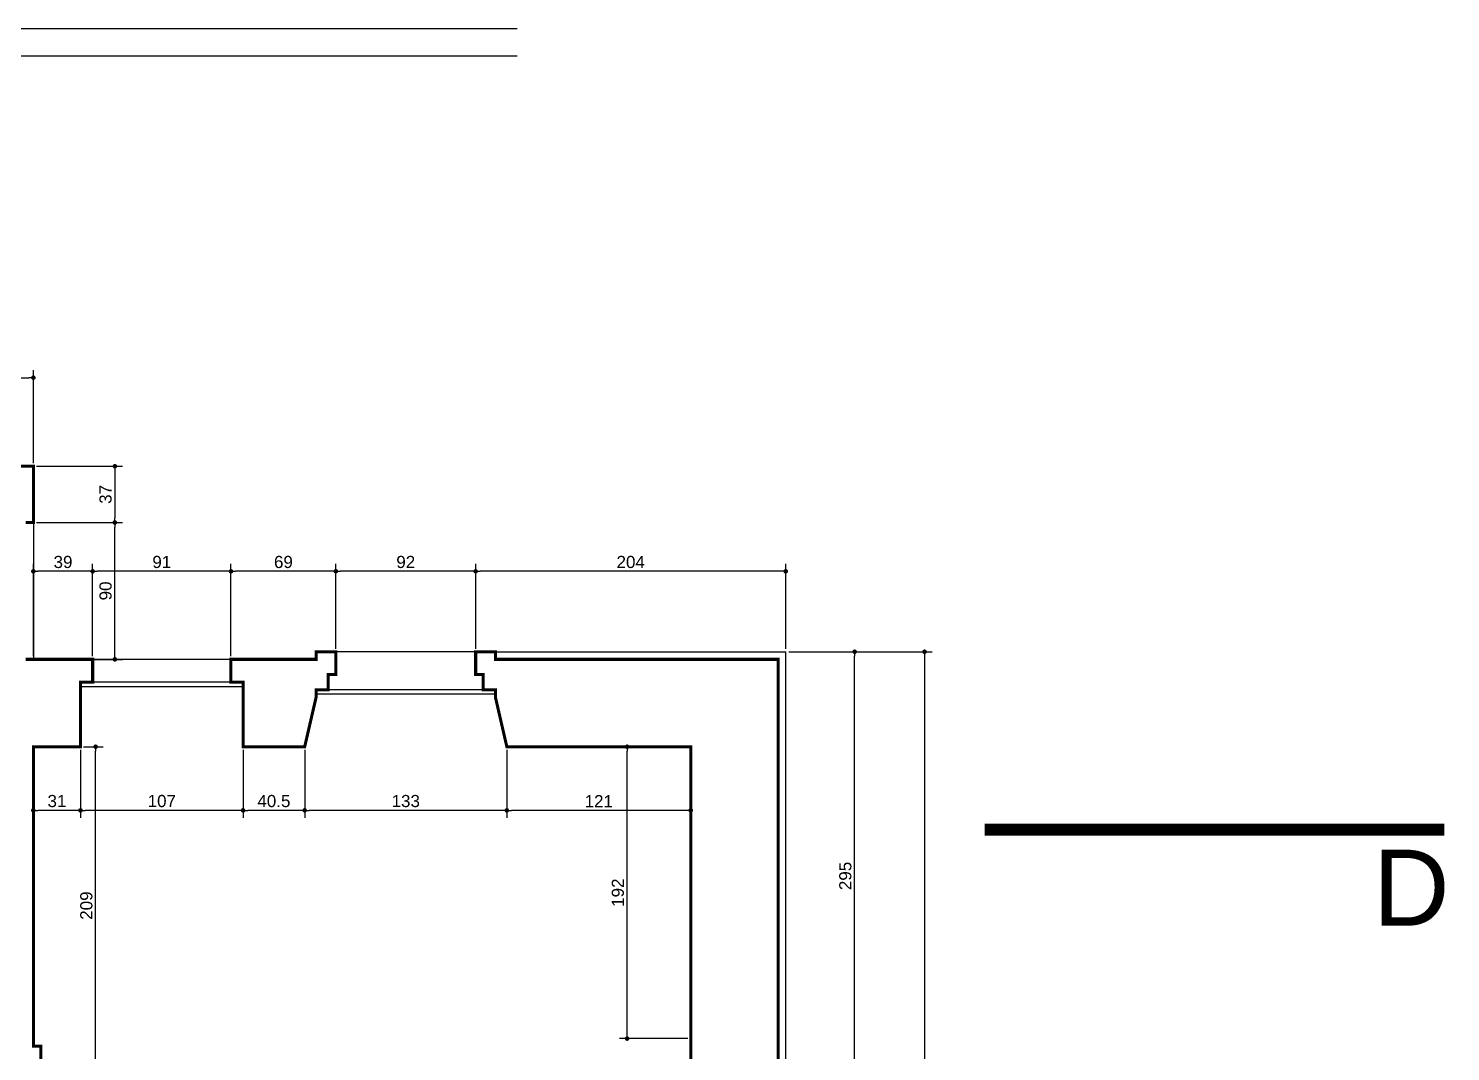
# Model space of a CAD drawing. Extents: x -6873 to 8611, y -8363 to -1732.
# Drawn here: x -4550 to -3615, y -4686 to -4013 of the extents above; entities that cross this region are included whole.
import ezdxf

# ---------------------------------------------------------------- set-up
doc = ezdxf.new("R2010")
doc.units = 0
doc.header["$PDMODE"] = 35
doc.linetypes.add('CENTER2', pattern=[28.575, 19.05, -3.175, 3.175, -3.175])
doc.layers.get('0').update_dxf_attribs({"linetype": 'CONTINUOUS'})
doc.layers.get('DEFPOINTS').update_dxf_attribs({"linetype": 'CONTINUOUS'})
for name, color, linetype in [('COTA', 7, 'CONTINUOUS'), ('PAREDE', 7, 'CONTINUOUS'), ('PAREDE_FINA', 7, 'CONTINUOUS')]:
    doc.layers.add(name, color=color, linetype=linetype)
doc.styles.add('TEXTO', font='ARIAL.TTF')
doc.dimstyles.new('COTA', dxfattribs={"dimtxt": 8, "dimasz": 3, "dimexe": 5, "dimexo": 2, "dimgap": 2, "dimtad": 1, "dimdec": 1, "dimdsep": 46, "dimtxsty": 'TEXTO', "dimblk1": 'DOT', "dimblk2": 'DOT', "dimsah": 1, "dimcen": 0, "dimclrd": 256, "dimclre": 256, "dimclrt": 256, "dimadec": 0, "dimazin": 0, "dimtfac": 1, "dimtdec": 4, "dimtmove": 0, "dimatfit": 3, "dimldrblk": 'DOT', "dimfxl": 1, "dimtolj": 1, "dimtzin": 0, "dimarcsym": 0})

# ---------------------------------------------------------------- blocks, each defined once
blk = doc.blocks.new('_DOT')
at = {"color": 0, "linetype": 'ByBlock'}
blk.add_line((-0.5, 0), (-1, 0), dxfattribs=at)
at = {"color": 0, "linetype": 'ByBlock', "const_width": 0.5}
blk.add_lwpolyline([(-0.25, 0, 1), (0.25, 0, 1)], format="xyb", close=True, dxfattribs=at)
blk = doc.blocks.new('*D102')
at = {"layer": 'COTA', "lineweight": -2}
for p, q in [((-4583.11, -4299.16), (-4583.11, -4237.89)), ((-4547.11, -4299.16), (-4547.11, -4237.89)), ((-4580.11, -4242.89), (-4550.11, -4242.89))]:
    blk.add_line(p, q, dxfattribs=at)
at = {"layer": 'DEFPOINTS', "color": 0}
for p in [(-4547.11, -4242.89), (-4583.11, -4301.16), (-4547.11, -4301.16)]:
    blk.add_point(p, dxfattribs=at)
at = {"layer": 'COTA', "lineweight": -2, "xscale": 3, "yscale": 3, "zscale": 3, "rotation": 180}
blk.add_blockref('_DOT', (-4583.11, -4242.89), dxfattribs=at)
at = {"layer": 'COTA', "lineweight": -2, "xscale": 3, "yscale": 3, "zscale": 3}
blk.add_blockref('_DOT', (-4547.11, -4242.89), dxfattribs=at)
at = {"layer": 'COTA', "insert": (-4565.11, -4236.8), "char_height": 8, "attachment_point": 5, "style": 'TEXTO'}
blk.add_mtext('\\A1;36', dxfattribs=at)
blk = doc.blocks.new('*D103')
at = {"layer": 'COTA', "lineweight": -2}
for p, q in [((-4545.11, -4301.16), (-4488.5, -4301.16)), ((-4493.5, -4304.16), (-4493.5, -4335.16)), ((-4545.11, -4338.16), (-4488.5, -4338.16))]:
    blk.add_line(p, q, dxfattribs=at)
at = {"layer": 'DEFPOINTS', "color": 0}
for p in [(-4547.11, -4301.16), (-4547.11, -4338.16), (-4493.5, -4338.16)]:
    blk.add_point(p, dxfattribs=at)
at = {"layer": 'COTA', "lineweight": -2, "xscale": 3, "yscale": 3, "zscale": 3}
for p, rotation in [((-4493.5, -4301.16), 90), ((-4493.5, -4338.16), 270)]:
    blk.add_blockref('_DOT', p, dxfattribs=dict(at, rotation=rotation))
at = {"layer": 'COTA', "insert": (-4499.59, -4319.66), "char_height": 8, "attachment_point": 5, "rotation": 90, "style": 'TEXTO'}
blk.add_mtext('\\A1;37', dxfattribs=at)
blk = doc.blocks.new('*D104')
at = {"layer": 'COTA', "lineweight": -2}
for p, q in [((-4545.11, -4338.16), (-4488.5, -4338.16)), ((-4493.5, -4425.16), (-4493.5, -4341.16)), ((-4545.11, -4428.16), (-4488.5, -4428.16))]:
    blk.add_line(p, q, dxfattribs=at)
at = {"layer": 'DEFPOINTS', "color": 0}
for p in [(-4547.11, -4338.16), (-4493.5, -4338.16), (-4547.11, -4428.16)]:
    blk.add_point(p, dxfattribs=at)
at = {"layer": 'COTA', "lineweight": -2, "xscale": 3, "yscale": 3, "zscale": 3}
for p, rotation in [((-4493.5, -4338.16), 90), ((-4493.5, -4428.16), 270)]:
    blk.add_blockref('_DOT', p, dxfattribs=dict(at, rotation=rotation))
at = {"layer": 'COTA', "insert": (-4499.58, -4383.16), "char_height": 8, "attachment_point": 5, "rotation": 90, "style": 'TEXTO'}
blk.add_mtext('\\A1;90', dxfattribs=at)
blk = doc.blocks.new('*D113')
at = {"layer": 'COTA', "lineweight": -2}
for p, q in [((-4050.11, -4423.16), (-4001.79, -4423.16)), ((-4006.79, -4715.16), (-4006.79, -4426.16)), ((-4050.11, -4718.16), (-4001.79, -4718.16))]:
    blk.add_line(p, q, dxfattribs=at)
at = {"layer": 'DEFPOINTS', "color": 0}
for p in [(-4052.11, -4423.16), (-4006.79, -4423.16), (-4052.11, -4718.16)]:
    blk.add_point(p, dxfattribs=at)
at = {"layer": 'COTA', "lineweight": -2, "xscale": 3, "yscale": 3, "zscale": 3}
for p, rotation in [((-4006.79, -4423.16), 90), ((-4006.79, -4718.16), 270)]:
    blk.add_blockref('_DOT', p, dxfattribs=dict(at, rotation=rotation))
at = {"layer": 'COTA', "insert": (-4012.88, -4570.66), "char_height": 8, "attachment_point": 5, "rotation": 90, "style": 'TEXTO'}
blk.add_mtext('\\A1;295', dxfattribs=at)
blk = doc.blocks.new('*D114')
at = {"layer": 'COTA', "lineweight": -2}
for p, q in [((-4256.11, -4421.16), (-4256.11, -4365.25)), ((-4052.11, -4421.16), (-4052.11, -4365.25)), ((-4055.11, -4370.25), (-4253.11, -4370.25))]:
    blk.add_line(p, q, dxfattribs=at)
at = {"layer": 'DEFPOINTS', "color": 0}
for p in [(-4256.11, -4370.25), (-4256.11, -4423.16), (-4052.11, -4423.16)]:
    blk.add_point(p, dxfattribs=at)
at = {"layer": 'COTA', "lineweight": -2, "xscale": 3, "yscale": 3, "zscale": 3, "rotation": 180}
blk.add_blockref('_DOT', (-4256.11, -4370.25), dxfattribs=at)
at = {"layer": 'COTA', "lineweight": -2, "xscale": 3, "yscale": 3, "zscale": 3}
blk.add_blockref('_DOT', (-4052.11, -4370.25), dxfattribs=at)
at = {"layer": 'COTA', "insert": (-4154.11, -4364.16), "char_height": 8, "attachment_point": 5, "style": 'TEXTO'}
blk.add_mtext('\\A1;204', dxfattribs=at)
blk = doc.blocks.new('*D115')
at = {"layer": 'COTA', "lineweight": -2}
for p, q in [((-4348.11, -4421.16), (-4348.11, -4365.25)), ((-4256.11, -4421.16), (-4256.11, -4365.25)), ((-4259.11, -4370.25), (-4345.11, -4370.25))]:
    blk.add_line(p, q, dxfattribs=at)
at = {"layer": 'DEFPOINTS', "color": 0}
for p in [(-4348.11, -4370.25), (-4348.11, -4423.16), (-4256.11, -4423.16)]:
    blk.add_point(p, dxfattribs=at)
at = {"layer": 'COTA', "lineweight": -2, "xscale": 3, "yscale": 3, "zscale": 3, "rotation": 180}
blk.add_blockref('_DOT', (-4348.11, -4370.25), dxfattribs=at)
at = {"layer": 'COTA', "lineweight": -2, "xscale": 3, "yscale": 3, "zscale": 3}
blk.add_blockref('_DOT', (-4256.11, -4370.25), dxfattribs=at)
at = {"layer": 'COTA', "insert": (-4302.11, -4364.16), "char_height": 8, "attachment_point": 5, "style": 'TEXTO'}
blk.add_mtext('\\A1;92', dxfattribs=at)
blk = doc.blocks.new('*D116')
at = {"layer": 'COTA', "lineweight": -2}
for p, q in [((-4417.11, -4426.16), (-4417.11, -4365.25)), ((-4348.11, -4421.16), (-4348.11, -4365.25)), ((-4351.11, -4370.25), (-4414.11, -4370.25))]:
    blk.add_line(p, q, dxfattribs=at)
at = {"layer": 'DEFPOINTS', "color": 0}
for p in [(-4417.11, -4370.25), (-4348.11, -4423.16), (-4417.11, -4428.16)]:
    blk.add_point(p, dxfattribs=at)
at = {"layer": 'COTA', "lineweight": -2, "xscale": 3, "yscale": 3, "zscale": 3, "rotation": 180}
blk.add_blockref('_DOT', (-4417.11, -4370.25), dxfattribs=at)
at = {"layer": 'COTA', "lineweight": -2, "xscale": 3, "yscale": 3, "zscale": 3}
blk.add_blockref('_DOT', (-4348.11, -4370.25), dxfattribs=at)
at = {"layer": 'COTA', "insert": (-4382.61, -4364.16), "char_height": 8, "attachment_point": 5, "style": 'TEXTO'}
blk.add_mtext('\\A1;69', dxfattribs=at)
blk = doc.blocks.new('*D117')
at = {"layer": 'COTA', "lineweight": -2}
for p, q in [((-4508.11, -4426.16), (-4508.11, -4365.25)), ((-4417.11, -4426.16), (-4417.11, -4365.25)), ((-4420.11, -4370.25), (-4505.11, -4370.25))]:
    blk.add_line(p, q, dxfattribs=at)
at = {"layer": 'DEFPOINTS', "color": 0}
for p in [(-4508.11, -4370.25), (-4508.11, -4428.16), (-4417.11, -4428.16)]:
    blk.add_point(p, dxfattribs=at)
at = {"layer": 'COTA', "lineweight": -2, "xscale": 3, "yscale": 3, "zscale": 3, "rotation": 180}
blk.add_blockref('_DOT', (-4508.11, -4370.25), dxfattribs=at)
at = {"layer": 'COTA', "lineweight": -2, "xscale": 3, "yscale": 3, "zscale": 3}
blk.add_blockref('_DOT', (-4417.11, -4370.25), dxfattribs=at)
at = {"layer": 'COTA', "insert": (-4462.61, -4364.16), "char_height": 8, "attachment_point": 5, "style": 'TEXTO'}
blk.add_mtext('\\A1;91', dxfattribs=at)
blk = doc.blocks.new('*D118')
at = {"layer": 'COTA', "lineweight": -2}
for p, q in [((-4547.11, -4426.16), (-4547.11, -4365.25)), ((-4508.11, -4426.16), (-4508.11, -4365.25)), ((-4511.11, -4370.25), (-4544.11, -4370.25))]:
    blk.add_line(p, q, dxfattribs=at)
at = {"layer": 'DEFPOINTS', "color": 0}
for p in [(-4547.11, -4370.25), (-4547.11, -4428.16), (-4508.11, -4428.16)]:
    blk.add_point(p, dxfattribs=at)
at = {"layer": 'COTA', "lineweight": -2, "xscale": 3, "yscale": 3, "zscale": 3, "rotation": 180}
blk.add_blockref('_DOT', (-4547.11, -4370.25), dxfattribs=at)
at = {"layer": 'COTA', "lineweight": -2, "xscale": 3, "yscale": 3, "zscale": 3}
blk.add_blockref('_DOT', (-4508.11, -4370.25), dxfattribs=at)
at = {"layer": 'COTA', "insert": (-4527.61, -4364.16), "char_height": 8, "attachment_point": 5, "style": 'TEXTO'}
blk.add_mtext('\\A1;39', dxfattribs=at)
blk = doc.blocks.new('*D121')
at = {"layer": 'COTA', "lineweight": -2}
for p, q in [((-4116.61, -4485.66), (-4161.46, -4485.66)), ((-4156.46, -4674.66), (-4156.46, -4488.66)), ((-4116.61, -4677.66), (-4161.46, -4677.66))]:
    blk.add_line(p, q, dxfattribs=at)
at = {"layer": 'DEFPOINTS', "color": 0}
for p in [(-4156.46, -4485.66), (-4114.61, -4485.66), (-4114.61, -4677.66)]:
    blk.add_point(p, dxfattribs=at)
at = {"layer": 'COTA', "lineweight": -2, "xscale": 3, "yscale": 3, "zscale": 3}
for p, rotation in [((-4156.46, -4485.66), 90), ((-4156.46, -4677.66), 270)]:
    blk.add_blockref('_DOT', p, dxfattribs=dict(at, rotation=rotation))
at = {"layer": 'COTA', "insert": (-4162.55, -4581.66), "char_height": 8, "attachment_point": 5, "rotation": 90, "style": 'TEXTO'}
blk.add_mtext('\\A1;192', dxfattribs=at)
blk = doc.blocks.new('*D122')
at = {"layer": 'COTA', "lineweight": -2}
for p, q in [((-4235.61, -4487.66), (-4235.61, -4532.5)), ((-4114.61, -4487.66), (-4114.61, -4532.5)), ((-4117.61, -4527.5), (-4232.61, -4527.5))]:
    blk.add_line(p, q, dxfattribs=at)
at = {"layer": 'DEFPOINTS', "color": 0}
for p in [(-4235.61, -4485.66), (-4114.61, -4485.66), (-4235.61, -4527.5)]:
    blk.add_point(p, dxfattribs=at)
at = {"layer": 'COTA', "lineweight": -2, "xscale": 3, "yscale": 3, "zscale": 3, "rotation": 180}
blk.add_blockref('_DOT', (-4235.61, -4527.5), dxfattribs=at)
at = {"layer": 'COTA', "lineweight": -2, "xscale": 3, "yscale": 3, "zscale": 3}
blk.add_blockref('_DOT', (-4114.61, -4527.5), dxfattribs=at)
at = {"layer": 'COTA', "insert": (-4175.11, -4521.48), "char_height": 8, "attachment_point": 5, "style": 'TEXTO'}
blk.add_mtext('\\A1;121', dxfattribs=at)
blk = doc.blocks.new('*D123')
at = {"layer": 'COTA', "lineweight": -2}
for p, q in [((-4368.61, -4487.66), (-4368.61, -4532.5)), ((-4235.61, -4487.66), (-4235.61, -4532.5)), ((-4238.61, -4527.5), (-4365.61, -4527.5))]:
    blk.add_line(p, q, dxfattribs=at)
at = {"layer": 'DEFPOINTS', "color": 0}
for p in [(-4368.61, -4485.66), (-4235.61, -4485.66), (-4368.61, -4527.5)]:
    blk.add_point(p, dxfattribs=at)
at = {"layer": 'COTA', "lineweight": -2, "xscale": 3, "yscale": 3, "zscale": 3, "rotation": 180}
blk.add_blockref('_DOT', (-4368.61, -4527.5), dxfattribs=at)
at = {"layer": 'COTA', "lineweight": -2, "xscale": 3, "yscale": 3, "zscale": 3}
blk.add_blockref('_DOT', (-4235.61, -4527.5), dxfattribs=at)
at = {"layer": 'COTA', "insert": (-4302.11, -4521.41), "char_height": 8, "attachment_point": 5, "style": 'TEXTO'}
blk.add_mtext('\\A1;133', dxfattribs=at)
blk = doc.blocks.new('*D124')
at = {"layer": 'COTA', "lineweight": -2}
for p, q in [((-4409.11, -4487.66), (-4409.11, -4532.5)), ((-4368.61, -4487.66), (-4368.61, -4532.5)), ((-4371.61, -4527.5), (-4406.11, -4527.5))]:
    blk.add_line(p, q, dxfattribs=at)
at = {"layer": 'DEFPOINTS', "color": 0}
for p in [(-4409.11, -4485.66), (-4368.61, -4485.66), (-4409.11, -4527.5)]:
    blk.add_point(p, dxfattribs=at)
at = {"layer": 'COTA', "lineweight": -2, "xscale": 3, "yscale": 3, "zscale": 3, "rotation": 180}
blk.add_blockref('_DOT', (-4409.11, -4527.5), dxfattribs=at)
at = {"layer": 'COTA', "lineweight": -2, "xscale": 3, "yscale": 3, "zscale": 3}
blk.add_blockref('_DOT', (-4368.61, -4527.5), dxfattribs=at)
at = {"layer": 'COTA', "insert": (-4388.86, -4521.42), "char_height": 8, "attachment_point": 5, "style": 'TEXTO'}
blk.add_mtext('\\A1;40.5', dxfattribs=at)
blk = doc.blocks.new('*D125')
at = {"layer": 'COTA', "lineweight": -2}
for p, q in [((-4516.11, -4487.66), (-4516.11, -4532.5)), ((-4409.11, -4487.66), (-4409.11, -4532.5)), ((-4412.11, -4527.5), (-4513.11, -4527.5))]:
    blk.add_line(p, q, dxfattribs=at)
at = {"layer": 'DEFPOINTS', "color": 0}
for p in [(-4516.11, -4485.66), (-4409.11, -4485.66), (-4516.11, -4527.5)]:
    blk.add_point(p, dxfattribs=at)
at = {"layer": 'COTA', "lineweight": -2, "xscale": 3, "yscale": 3, "zscale": 3, "rotation": 180}
blk.add_blockref('_DOT', (-4516.11, -4527.5), dxfattribs=at)
at = {"layer": 'COTA', "lineweight": -2, "xscale": 3, "yscale": 3, "zscale": 3}
blk.add_blockref('_DOT', (-4409.11, -4527.5), dxfattribs=at)
at = {"layer": 'COTA', "insert": (-4462.61, -4521.42), "char_height": 8, "attachment_point": 5, "style": 'TEXTO'}
blk.add_mtext('\\A1;107', dxfattribs=at)
blk = doc.blocks.new('*D126')
at = {"layer": 'COTA', "lineweight": -2}
for p, q in [((-4547.11, -4487.66), (-4547.11, -4532.5)), ((-4516.11, -4487.66), (-4516.11, -4532.5)), ((-4519.11, -4527.5), (-4544.11, -4527.5))]:
    blk.add_line(p, q, dxfattribs=at)
at = {"layer": 'DEFPOINTS', "color": 0}
for p in [(-4547.11, -4485.66), (-4516.11, -4485.66), (-4547.11, -4527.5)]:
    blk.add_point(p, dxfattribs=at)
at = {"layer": 'COTA', "lineweight": -2, "xscale": 3, "yscale": 3, "zscale": 3, "rotation": 180}
blk.add_blockref('_DOT', (-4547.11, -4527.5), dxfattribs=at)
at = {"layer": 'COTA', "lineweight": -2, "xscale": 3, "yscale": 3, "zscale": 3}
blk.add_blockref('_DOT', (-4516.11, -4527.5), dxfattribs=at)
at = {"layer": 'COTA', "insert": (-4531.61, -4521.41), "char_height": 8, "attachment_point": 5, "style": 'TEXTO'}
blk.add_mtext('\\A1;31', dxfattribs=at)
blk = doc.blocks.new('*D132')
at = {"layer": 'COTA', "lineweight": -2}
for p, q in [((-4514.11, -4485.66), (-4501.15, -4485.66)), ((-4506.15, -4691.66), (-4506.15, -4488.66)), ((-4540.11, -4694.66), (-4501.15, -4694.66))]:
    blk.add_line(p, q, dxfattribs=at)
at = {"layer": 'DEFPOINTS', "color": 0}
for p in [(-4516.11, -4485.66), (-4506.15, -4485.66), (-4542.11, -4694.66)]:
    blk.add_point(p, dxfattribs=at)
at = {"layer": 'COTA', "lineweight": -2, "xscale": 3, "yscale": 3, "zscale": 3}
for p, rotation in [((-4506.15, -4485.66), 90), ((-4506.15, -4694.66), 270)]:
    blk.add_blockref('_DOT', p, dxfattribs=dict(at, rotation=rotation))
at = {"layer": 'COTA', "insert": (-4512.23, -4590.16), "char_height": 8, "attachment_point": 5, "rotation": 90, "style": 'TEXTO'}
blk.add_mtext('\\A1;209', dxfattribs=at)
blk = doc.blocks.new('*D136')
at = {"layer": 'COTA', "lineweight": -2}
for p, q in [((-4050.11, -4423.16), (-3955.79, -4423.16)), ((-3960.79, -4426.16), (-3960.79, -5318.66)), ((-4050.11, -5321.66), (-3955.79, -5321.66))]:
    blk.add_line(p, q, dxfattribs=at)
at = {"layer": 'DEFPOINTS', "color": 0}
for p in [(-4052.11, -4423.16), (-4052.11, -5321.66), (-3960.79, -5321.66)]:
    blk.add_point(p, dxfattribs=at)
at = {"layer": 'COTA', "lineweight": -2, "xscale": 3, "yscale": 3, "zscale": 3}
for p, rotation in [((-3960.79, -4423.16), 90), ((-3960.79, -5321.66), 270)]:
    blk.add_blockref('_DOT', p, dxfattribs=dict(at, rotation=rotation))
at = {"layer": 'COTA', "insert": (-3966.87, -4872.41), "char_height": 8, "attachment_point": 5, "rotation": 90, "style": 'TEXTO'}
blk.add_mtext('\\A1;898.5', dxfattribs=at)

msp = doc.modelspace()

# ---------------------------------------------------------------- linework, layer by layer
at = {"layer": 'PAREDE', "const_width": 2}
for points in [[(-4552.11, -4338.16), (-4547.11, -4338.16), (-4547.11, -4301.16), (-4583.11, -4301.16)], [(-4557.11, -4694.66), (-4542.11, -4694.66), (-4542.11, -4682.66), (-4547.11, -4682.66), (-4547.11, -4485.66), (-4516.11, -4485.66), (-4516.11, -4443.16), (-4508.11, -4443.16), (-4508.11, -4428.16), (-4547.11, -4428.16), (-4552.11, -4428.16)]]:
    msp.add_lwpolyline(points, dxfattribs=at)
for points in [[(-4409.11, -4485.66), (-4409.11, -4443.16), (-4417.11, -4443.16), (-4417.11, -4428.16), (-4361.11, -4428.16), (-4361.11, -4423.16), (-4348.11, -4423.16), (-4348.11, -4438.16), (-4353.11, -4438.16), (-4353.11, -4448.16), (-4361.11, -4448.16), (-4361.11, -4453.16), (-4368.61, -4485.66)], [(-4256.11, -4423.16), (-4243.11, -4423.16), (-4243.11, -4428.16), (-4057.11, -4428.16), (-4057.11, -4706.16), (-4052.11, -4706.16), (-4052.11, -4718.16), (-4067.11, -4718.16), (-4067.11, -4713.16), (-4077.11, -4713.16), (-4077.11, -4705.16), (-4082.11, -4705.16), (-4114.61, -4697.66), (-4114.61, -4677.66), (-4114.61, -4485.66), (-4235.61, -4485.66), (-4243.11, -4453.16), (-4243.11, -4448.16), (-4251.11, -4448.16), (-4251.11, -4438.16), (-4256.11, -4438.16)]]:
    msp.add_lwpolyline(points, close=True, dxfattribs=at)
at = {"layer": 'PAREDE_FINA'}
for points in [[(-6071.11, -4013.16), (-4228.91, -4013.16)], [(-6175.61, -4031.16), (-4228.91, -4031.16)], [(-4547.11, -4338.16), (-4547.11, -4428.16)], [(-4256.11, -4423.16), (-4348.11, -4423.16)], [(-4243.11, -4423.16), (-4052.11, -4423.16)], [(-4052.11, -4706.16), (-4052.11, -4423.16)], [(-4417.11, -4428.16), (-4508.11, -4428.16)], [(-4417.11, -4443.16), (-4508.11, -4443.16)], [(-4409.11, -4446.16), (-4516.11, -4446.16)], [(-4243.11, -4451.16), (-4361.11, -4451.16)], [(-4251.11, -4448.16), (-4353.11, -4448.16)]]:
    msp.add_lwpolyline(points, dxfattribs=at)
at = {"layer": 'PAREDE_FINA', "linetype": 'CENTER2', "ltscale": 3, "const_width": 8}
msp.add_lwpolyline([(-3921.24, -4540.19), (-3618.72, -4540.19)], dxfattribs=at)

# ---------------------------------------------------------------- texts
at = {"layer": 'PAREDE_FINA', "style": 'TEXTO'}
msp.add_text('D', height=50, dxfattribs=at).set_placement((-3665.8, -4603.34))

# ---------------------------------------------------------------- dimensions: what is measured, and where the dimension line sits
at = {"layer": 'COTA'}
for base, p1, p2, picture, middle in [((-4547.11, -4242.89), (-4583.11, -4301.16), (-4547.11, -4301.16), '*D102', (-4565.11, -4236.8)), ((-4547.11, -4370.25), (-4508.11, -4428.16), (-4547.11, -4428.16), '*D118', (-4527.61, -4364.16)), ((-4508.11, -4370.25), (-4417.11, -4428.16), (-4508.11, -4428.16), '*D117', (-4462.61, -4364.16)), ((-4417.11, -4370.25), (-4348.11, -4423.16), (-4417.11, -4428.16), '*D116', (-4382.61, -4364.16)), ((-4348.11, -4370.25), (-4256.11, -4423.16), (-4348.11, -4423.16), '*D115', (-4302.11, -4364.16)), ((-4256.11, -4370.25), (-4052.11, -4423.16), (-4256.11, -4423.16), '*D114', (-4154.11, -4364.16)), ((-4547.11, -4527.5), (-4516.11, -4485.66), (-4547.11, -4485.66), '*D126', (-4531.61, -4521.41)), ((-4516.11, -4527.5), (-4409.11, -4485.66), (-4516.11, -4485.66), '*D125', (-4462.61, -4521.42)), ((-4409.11, -4527.5), (-4368.61, -4485.66), (-4409.11, -4485.66), '*D124', (-4388.86, -4521.42)), ((-4368.61, -4527.5), (-4235.61, -4485.66), (-4368.61, -4485.66), '*D123', (-4302.11, -4521.41)), ((-4235.61, -4527.5), (-4114.61, -4485.66), (-4235.61, -4485.66), '*D122', (-4175.11, -4521.48))]:
    dim = msp.add_linear_dim(base=base, p1=p1, p2=p2, dimstyle='COTA', dxfattribs=at)
    dim.commit()
    dim.dimension.update_dxf_attribs({"geometry": picture, "text_midpoint": middle})
for base, p1, p2, picture, middle in [((-4493.5, -4338.16), (-4547.11, -4301.16), (-4547.11, -4338.16), '*D103', (-4499.59, -4319.66)), ((-4493.5, -4338.16), (-4547.11, -4428.16), (-4547.11, -4338.16), '*D104', (-4499.58, -4383.16)), ((-4006.79, -4423.16), (-4052.11, -4718.16), (-4052.11, -4423.16), '*D113', (-4012.88, -4570.66)), ((-3960.79, -5321.66), (-4052.11, -4423.16), (-4052.11, -5321.66), '*D136', (-3966.87, -4872.41)), ((-4506.15, -4485.66), (-4542.11, -4694.66), (-4516.11, -4485.66), '*D132', (-4512.23, -4590.16)), ((-4156.46, -4485.66), (-4114.61, -4677.66), (-4114.61, -4485.66), '*D121', (-4162.55, -4581.66))]:
    dim = msp.add_linear_dim(base=base, p1=p1, p2=p2, angle=90, dimstyle='COTA', dxfattribs=at)
    dim.commit()
    dim.dimension.update_dxf_attribs({"geometry": picture, "text_midpoint": middle})

doc.saveas('drawing.dxf')
